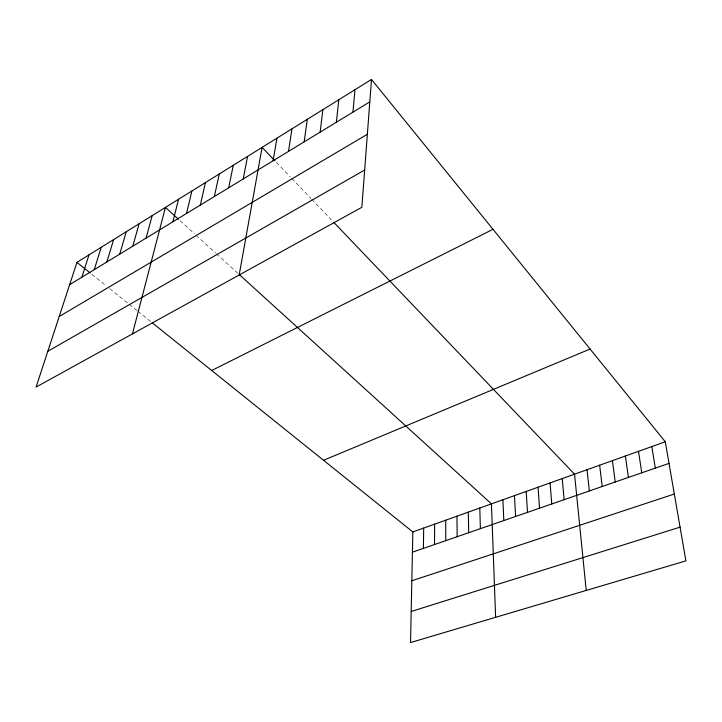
<?xml version="1.0" encoding="UTF-8"?>
<svg xmlns="http://www.w3.org/2000/svg" width="722" height="722" viewBox="0 0 722 722"><rect width="100%" height="100%" fill="white"/><g stroke="black" fill="none" stroke-linecap="round" stroke-linejoin="round"><path stroke-width="0.54" stroke-dasharray="3.61 2.71" d="M91.856 274.315L106.405 285.993M109.753 288.683L128.444 303.682M129.31 304.377L137.072 310.604M137.92 311.29L150.6 321.461M180.13 220.751L194.444 233.775M196.095 235.264L215.643 253.043M216.438 253.774L238.621 273.945M276.409 162.333L290.334 176.899M291.841 178.478L310.902 198.415M311.678 199.227L332.968 221.501"/><path stroke-width="1.08" d="M434.518 544.55L434.626 524.163M423.399 548.395L423.67 528.071M152.261 322.797L412.84 531.943L410.547 642.544L685.9 560.877L665.278 441.765L371.487 79.456L76.956 262.357L36.1 387.064L361.857 207.295L371.487 79.456M352.923 112.163L354.989 89.699M336.362 122.253L338.789 99.753M320.117 132.144L322.896 109.627M304.17 141.855L307.283 119.32M288.511 151.385L291.95 128.841M273.142 160.744L276.896 138.191M239.162 275.01L262.104 147.378L274.901 160.762M243.233 178.957L247.574 156.403M228.666 187.819L233.296 165.266M214.362 196.528L219.253 173.984M200.31 205.093L205.463 182.549M186.502 213.504L191.899 190.978M172.919 221.762L178.56 199.254M132.433 333.898L165.446 207.404L178.496 219.271M146.061 238.125L152.161 215.652M132.776 246.211L139.102 223.766M119.726 254.162L126.251 231.735M106.883 261.978L113.625 239.578M94.266 269.658L101.197 247.294M81.857 277.221L88.977 254.884M69.646 284.648L369.799 101.892M59.204 316.516L367.354 134.274M47.823 351.28L364.664 170.022M211.708 370.512L493 229.307M323.546 460.275L590.091 349.042M412.84 531.943L665.278 441.765M412.415 552.195L669.014 463.38M411.829 580.777L674.321 494.028M411.188 611.471L680.061 527.141M76.956 262.357L90.097 272.907M239.433 274.685L491.447 503.857L495.626 617.31M333.708 222.277L574.541 474.173L586.219 590.443M651.804 446.575L655.296 468.127M638.51 451.322L641.759 472.811M625.387 456.006L628.402 477.432M612.427 460.636L615.216 481.998M599.639 465.212L602.202 486.502M587.013 469.715L589.351 490.951M562.221 478.578L564.144 499.678M550.065 482.919L551.779 503.956M538.052 487.215L539.56 508.189M526.185 491.447L527.502 512.358M514.461 495.635L515.589 516.483M502.882 499.777L503.83 520.553M479.796 508.017L480.383 528.675M468.298 512.133L468.704 532.719M456.936 516.185L457.17 536.708M445.709 520.201L445.772 540.652"/></g></svg>
